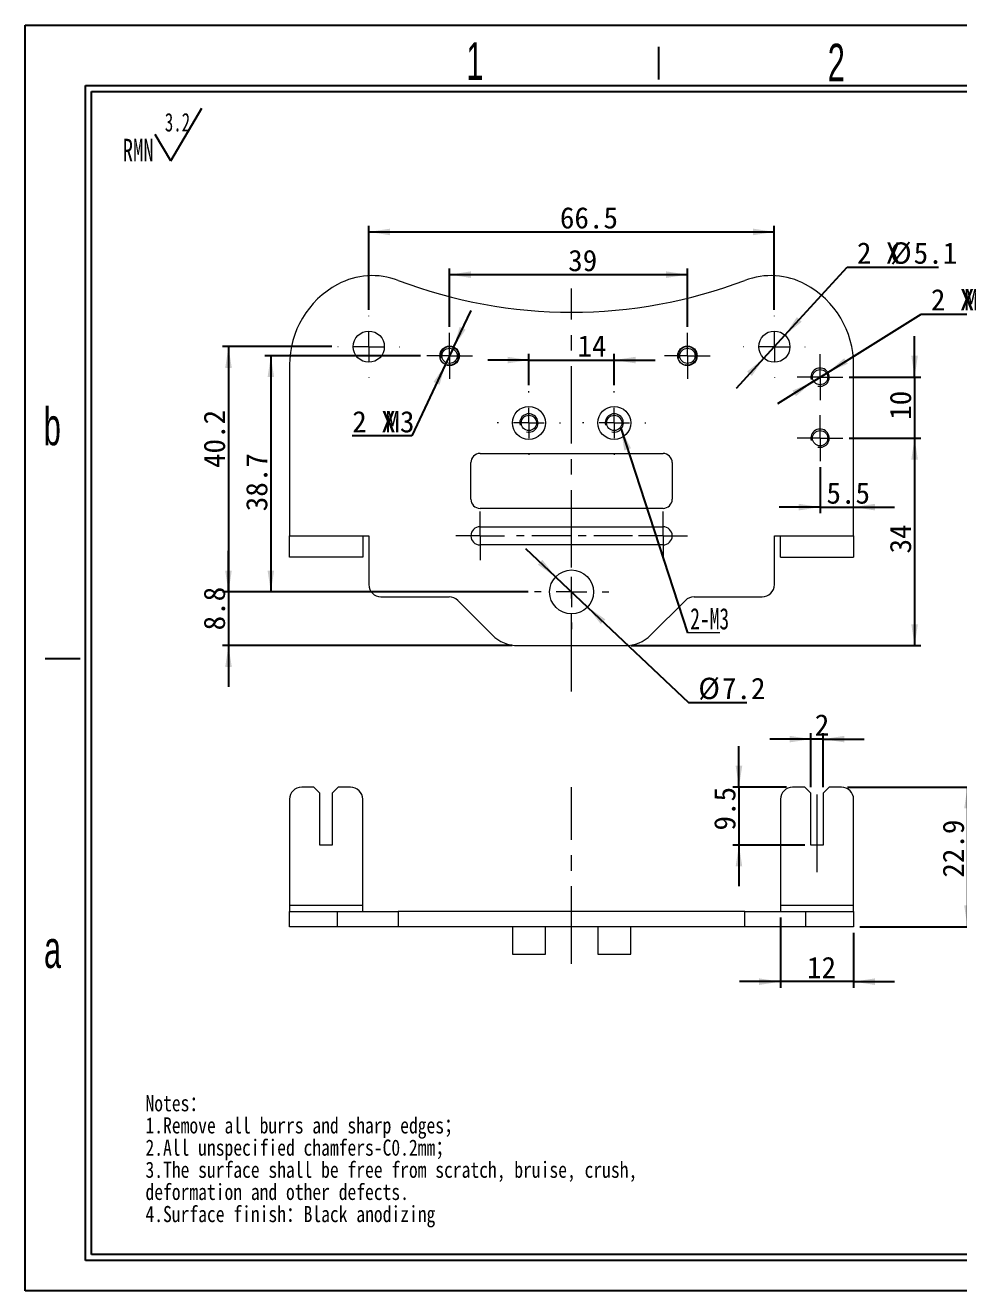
# Model space of a CAD drawing. Header units: millimetres. Extents: x 2 to 295, y 1 to 209.
# Drawn here: x 1.8 to 154.9, y 1.3 to 208.7 of the extents above; entities that cross this region are included whole.
import ezdxf

# ---------------------------------------------------------------- set-up
doc = ezdxf.new("R2010")
doc.units = ezdxf.units.MM
doc.linetypes.add('CENTER', pattern=[10.16, 6.35, -1.27, 1.27, -1.27])
doc.linetypes.add('CENTERX2', pattern=[20.32, 12.7, -2.54, 2.54, -2.54])
doc.layers.add('DIM', color=5, linetype='Continuous')
doc.layers.add('SLD-0', color=179, linetype='Continuous')
doc.layers.add('中心线', color=1, linetype='CENTER', lineweight=15)
doc.styles.add('SLDTEXTSTYLE0', font='SIMSUN.TTC', dxfattribs={"width": 0.67})
doc.styles.add('SLDTEXTSTYLE14', font='SIMSUN.TTC')
doc.styles.add('SLDTEXTSTYLE3', font='SIMSUN.TTC', dxfattribs={"width": 0.8, "bigfont": 'bigfont'})
doc.styles.add('SLDTEXTSTYLE4', font='SIMSUN.TTC', dxfattribs={"width": 0.8})
doc.styles.add('SLDTEXTSTYLE7', font='GOTHIC.TTF', dxfattribs={"width": 0.61171})
doc.styles.get("Standard").update_dxf_attribs({"font": 'SIMSUN.TTC'})
doc.dimstyles.new('SLDDIMSTYLE0', dxfattribs={"dimtxt": 3.5, "dimasz": 3.5, "dimexe": 0, "dimexo": 0.0625, "dimgap": 0.875, "dimtad": 2, "dimrnd": 1e-09, "dimzin": 12, "dimdsep": 46, "dimtxsty": 'SLDTEXTSTYLE0', "dimsah": 1, "dimcen": 0.09, "dimadec": 0, "dimazin": 3, "dimtfac": 1, "dimtofl": 0, "dimtmove": 0, "dimatfit": 3, "dimfxl": 0, "dimfrac": 2, "dimtolj": 1, "dimtzin": 12, "dimarcsym": 0})
doc.dimstyles.new('SLDDIMSTYLE1', dxfattribs={"dimtxt": 3.5, "dimasz": 3.5, "dimexe": 0, "dimexo": 0.0625, "dimgap": 0.875, "dimtad": 2, "dimrnd": 1e-09, "dimzin": 12, "dimdsep": 46, "dimtxsty": 'SLDTEXTSTYLE0', "dimsah": 1, "dimcen": 0.09, "dimadec": 0, "dimazin": 3, "dimtfac": 1, "dimtmove": 0, "dimatfit": 0, "dimfxl": 0, "dimfrac": 2, "dimtolj": 1, "dimtzin": 12, "dimarcsym": 0})
doc.dimstyles.new('SLDDIMSTYLE2', dxfattribs={"dimtxt": 3.5, "dimasz": 3.5, "dimexe": 0, "dimexo": 0.0625, "dimgap": 0.875, "dimtad": 0, "dimtih": 1, "dimtoh": 1, "dimrnd": 1e-09, "dimzin": 12, "dimdsep": 46, "dimtxsty": 'SLDTEXTSTYLE0', "dimsah": 1, "dimcen": 0, "dimadec": 0, "dimazin": 3, "dimtfac": 1, "dimtmove": 0, "dimatfit": 3, "dimfxl": 0, "dimfrac": 2, "dimtolj": 1, "dimtzin": 12, "dimarcsym": 0})
doc.dimstyles.new('SLDDIMSTYLE3', dxfattribs={"dimtxt": 0.18, "dimasz": 3.5, "dimexe": 0, "dimexo": 0.0625, "dimgap": 0, "dimtad": 0, "dimtih": 1, "dimtoh": 1, "dimdec": 0, "dimrnd": 1e-09, "dimzin": 0, "dimdsep": 46, "dimtxsty": 'Standard', "dimsah": 1, "dimcen": 0.09, "dimadec": 0, "dimazin": 0, "dimtfac": 3.5, "dimtdec": 0, "dimtofl": 0, "dimtmove": 0, "dimatfit": 3, "dimfxl": 0, "dimfrac": 2, "dimtolj": 1, "dimtzin": 0, "dimarcsym": 0})

# ---------------------------------------------------------------- blocks, each defined once
blk = doc.blocks.new('SW_NOTE_0')
at = {"layer": 'SLD-0', "color": 0}
for q in [(12.98, 9.35), (5.31, 5.02)]:
    blk.add_line((7.87, 0.69), q, dxfattribs=at)
at = {"layer": 'SLD-0', "color": 0, "attachment_point": 1, "style": 'SLDTEXTSTYLE0'}
for s, insert, char_height in [('3.2', (6.9, 8.55), 3.032), ('RMN', (0, 4.31), 3.704)]:
    blk.add_mtext(s, dxfattribs=dict(at, insert=insert, char_height=char_height))
blk = doc.blocks.new('SW_NOTE_1')
at = {"layer": 'SLD-0', "color": 0, "char_height": 2.6458, "attachment_point": 1}
for s, insert, style in [('Notes\\M+18146', (0, 3.08), 'SLDTEXTSTYLE3'), ('1.Remove all burrs and sharp edges\\M+18147', (0, -0.55), 'SLDTEXTSTYLE3'), ('2.All unspecified chamfers-C0.2mm\\M+18147', (0, -4.19), 'SLDTEXTSTYLE3'), ('3.The surface shall be free from scratch, bruise, crush, ', (0, -7.82), 'SLDTEXTSTYLE4'), ('deformation and other defects.', (0, -11.45), 'SLDTEXTSTYLE4'), ('4.Surface finish\\M+18146Black anodizing', (0, -15.08), 'SLDTEXTSTYLE3')]:
    blk.add_mtext(s, dxfattribs=dict(at, insert=insert, style=style))
blk = doc.blocks.new('_D')
at = {"layer": 'DIM'}
for p, q in [((71.38, 159.26), (71.38, 168.81)), ((110.38, 159.26), (110.38, 168.81)), ((71.38, 167.81), (110.38, 167.81))]:
    blk.add_line(p, q, dxfattribs=at)
for points in [[(71.38, 167.81), (74.88, 167.27), (74.88, 168.35)], [(110.38, 167.81), (106.88, 168.35), (106.88, 167.27)]]:
    blk.add_solid(points, dxfattribs=at)
at = {"layer": 'DIM', "insert": (90.83, 171.88), "char_height": 3.5, "attachment_point": 1, "style": 'SLDTEXTSTYLE14'}
blk.add_mtext('39', dxfattribs=at)
blk = doc.blocks.new('_D_1')
at = {"layer": 'DIM'}
for p, q in [((84.38, 153.81), (77.65, 153.81)), ((84.38, 149.71), (84.38, 154.81)), ((84.38, 153.81), (98.38, 153.81)), ((98.38, 149.71), (98.38, 154.81)), ((98.38, 153.81), (105.11, 153.81))]:
    blk.add_line(p, q, dxfattribs=at)
for points in [[(84.38, 153.81), (80.88, 154.35), (80.88, 153.27)], [(98.38, 153.81), (101.88, 153.27), (101.88, 154.35)]]:
    blk.add_solid(points, dxfattribs=at)
at = {"layer": 'DIM', "insert": (92.35, 157.88), "char_height": 3.5, "attachment_point": 1, "style": 'SLDTEXTSTYLE14'}
blk.add_mtext('14', dxfattribs=at)
blk = doc.blocks.new('_D_2')
at = {"layer": 'DIM'}
for p, q in [((88.77, 118.28), (83.87, 122.9)), ((88.77, 118.28), (94, 113.34)), ((94, 113.34), (110.58, 97.68)), ((110.58, 97.68), (120.12, 97.68))]:
    blk.add_line(p, q, dxfattribs=at)
for points in [[(88.77, 118.28), (86.59, 121.07), (85.85, 120.29)], [(94, 113.34), (96.18, 110.54), (96.92, 111.32)]]:
    blk.add_solid(points, dxfattribs=at)
at = {"layer": 'DIM', "char_height": 3.5, "attachment_point": 1, "style": 'SLDTEXTSTYLE14'}
for s, insert in [('%%c', (112.17, 101.75)), ('7.2', (116.04, 101.75))]:
    blk.add_mtext(s, dxfattribs=dict(at, insert=insert))
blk = doc.blocks.new('_D_3')
at = {"layer": 'DIM'}
for p, q in [((147.63, 151.01), (147.63, 157.74)), ((136.88, 151.01), (148.63, 151.01)), ((147.63, 151.01), (147.63, 141.01)), ((136.88, 141.01), (148.63, 141.01)), ((147.63, 141.01), (147.63, 134.28))]:
    blk.add_line(p, q, dxfattribs=at)
for points in [[(147.63, 151.01), (148.17, 154.51), (147.09, 154.51)], [(147.63, 141.01), (147.09, 137.51), (148.17, 137.51)]]:
    blk.add_solid(points, dxfattribs=at)
at = {"layer": 'DIM', "insert": (143.56, 144.02), "char_height": 3.5, "attachment_point": 1, "rotation": 90, "style": 'SLDTEXTSTYLE14'}
blk.add_mtext('10', dxfattribs=at)
blk = doc.blocks.new('_D_4')
at = {"layer": 'DIM'}
for p, q in [((133.41, 151.8), (148.71, 161.36)), ((148.71, 161.36), (158.47, 161.36)), ((130.86, 150.21), (133.41, 151.8)), ((130.86, 150.21), (125.15, 146.65))]:
    blk.add_line(p, q, dxfattribs=at)
for points in [[(133.41, 151.8), (136.66, 153.2), (136.09, 154.11)], [(130.86, 150.21), (127.61, 148.81), (128.18, 147.9)]]:
    blk.add_solid(points, dxfattribs=at)
at = {"layer": 'DIM', "char_height": 3.5, "attachment_point": 1, "style": 'SLDTEXTSTYLE14'}
for s, insert in [('2 X ', (150.3, 165.44)), ('M3', (155.74, 165.44))]:
    blk.add_mtext(s, dxfattribs=dict(at, insert=insert))
blk = doc.blocks.new('_D_5')
at = {"layer": 'DIM', "color": 5}
for p, q in [((72.02, 155.86), (74.91, 161.95)), ((72.02, 155.86), (70.74, 153.15)), ((70.74, 153.15), (65.17, 141.39)), ((65.17, 141.39), (55.42, 141.39))]:
    blk.add_line(p, q, dxfattribs=at)
for points in [[(72.02, 155.86), (74.01, 158.8), (73.04, 159.26)], [(70.74, 153.15), (68.76, 150.22), (69.73, 149.76)]]:
    blk.add_solid(points, dxfattribs=at)
at = {"layer": 'DIM', "color": 5, "char_height": 3.5, "attachment_point": 1, "style": 'SLDTEXTSTYLE14'}
for s, insert in [('2 X ', (55.42, 145.46)), ('M3', (60.86, 145.46))]:
    blk.add_mtext(s, dxfattribs=dict(at, insert=insert))
blk = doc.blocks.new('_D_6')
at = {"layer": 'DIM'}
for p, q in [((35.13, 115.81), (35.13, 122.54)), ((84.28, 115.81), (34.13, 115.81)), ((35.13, 115.81), (35.13, 107.01)), ((81.62, 107.01), (34.13, 107.01)), ((35.13, 107.01), (35.13, 100.28))]:
    blk.add_line(p, q, dxfattribs=at)
for points in [[(35.13, 115.81), (35.67, 119.31), (34.59, 119.31)], [(35.13, 107.01), (34.59, 103.51), (35.67, 103.51)]]:
    blk.add_solid(points, dxfattribs=at)
at = {"layer": 'DIM', "insert": (31.06, 109.51), "char_height": 3.5, "attachment_point": 1, "rotation": 90, "style": 'SLDTEXTSTYLE14'}
blk.add_mtext('8.8', dxfattribs=at)
blk = doc.blocks.new('_D_7')
at = {"layer": 'DIM'}
for p, q in [((66.63, 154.51), (41.08, 154.51)), ((42.08, 154.51), (42.08, 115.81)), ((84.28, 115.81), (41.08, 115.81))]:
    blk.add_line(p, q, dxfattribs=at)
for points in [[(42.08, 154.51), (41.54, 151.01), (42.61, 151.01)], [(42.08, 115.81), (42.61, 119.31), (41.54, 119.31)]]:
    blk.add_solid(points, dxfattribs=at)
at = {"layer": 'DIM', "insert": (38, 129.03), "char_height": 3.5, "attachment_point": 1, "rotation": 90, "style": 'SLDTEXTSTYLE14'}
blk.add_mtext('38.7', dxfattribs=at)
blk = doc.blocks.new('_D_8')
at = {"layer": 'DIM'}
for p, q in [((132.13, 136.26), (132.13, 128.71)), ((132.13, 129.71), (125.4, 129.71)), ((132.13, 129.71), (137.63, 129.71)), ((137.63, 129.71), (144.36, 129.71))]:
    blk.add_line(p, q, dxfattribs=at)
for points in [[(132.13, 129.71), (128.63, 130.25), (128.63, 129.17)], [(137.63, 129.71), (141.13, 129.17), (141.13, 130.25)]]:
    blk.add_solid(points, dxfattribs=at)
at = {"layer": 'DIM', "insert": (133.18, 133.78), "char_height": 3.5, "attachment_point": 1, "style": 'SLDTEXTSTYLE14'}
blk.add_mtext('5.5', dxfattribs=at)
blk = doc.blocks.new('_D_9')
at = {"layer": 'DIM'}
for p, q in [((136.88, 141.01), (148.63, 141.01)), ((147.63, 141.01), (147.63, 107.01)), ((101.15, 107.01), (148.63, 107.01))]:
    blk.add_line(p, q, dxfattribs=at)
for points in [[(147.63, 141.01), (147.09, 137.51), (148.17, 137.51)], [(147.63, 107.01), (148.17, 110.51), (147.09, 110.51)]]:
    blk.add_solid(points, dxfattribs=at)
at = {"layer": 'DIM', "insert": (143.56, 122.11), "char_height": 3.5, "attachment_point": 1, "rotation": 90, "style": 'SLDTEXTSTYLE14'}
blk.add_mtext('34', dxfattribs=at)
blk = doc.blocks.new('_D_10')
at = {"layer": 'DIM'}
for p, q in [((58.13, 162.06), (58.13, 175.81)), ((58.13, 174.81), (124.63, 174.81)), ((124.63, 162.06), (124.63, 175.81))]:
    blk.add_line(p, q, dxfattribs=at)
for points in [[(58.13, 174.81), (61.63, 174.27), (61.63, 175.35)], [(124.63, 174.81), (121.13, 175.35), (121.13, 174.27)]]:
    blk.add_solid(points, dxfattribs=at)
at = {"layer": 'DIM', "insert": (89.47, 178.88), "char_height": 3.5, "attachment_point": 1, "style": 'SLDTEXTSTYLE14'}
blk.add_mtext('66.5', dxfattribs=at)
blk = doc.blocks.new('_D_11')
at = {"layer": 'DIM'}
for p, q in [((52.08, 156.01), (34.13, 156.01)), ((35.13, 156.01), (35.13, 115.81)), ((84.28, 115.81), (34.13, 115.81))]:
    blk.add_line(p, q, dxfattribs=at)
for points in [[(35.13, 156.01), (34.59, 152.51), (35.67, 152.51)], [(35.13, 115.81), (35.67, 119.31), (34.59, 119.31)]]:
    blk.add_solid(points, dxfattribs=at)
at = {"layer": 'DIM', "insert": (31.06, 136.12), "char_height": 3.5, "attachment_point": 1, "rotation": 90, "style": 'SLDTEXTSTYLE14'}
blk.add_mtext('40.2', dxfattribs=at)
blk = doc.blocks.new('_D_12')
at = {"layer": 'DIM'}
for p, q in [((126.36, 157.89), (136.58, 169.03)), ((136.58, 169.03), (151.56, 169.03)), ((122.91, 154.13), (126.36, 157.89)), ((122.91, 154.13), (118.36, 149.17))]:
    blk.add_line(p, q, dxfattribs=at)
for points in [[(126.36, 157.89), (129.12, 160.1), (128.33, 160.83)], [(122.91, 154.13), (120.15, 151.91), (120.94, 151.19)]]:
    blk.add_solid(points, dxfattribs=at)
at = {"layer": 'DIM', "char_height": 3.5, "attachment_point": 1, "style": 'SLDTEXTSTYLE14'}
for s, insert in [('2 X ', (138.17, 173.1)), ('%%c', (143.61, 173.1)), ('5.1', (147.48, 173.1))]:
    blk.add_mtext(s, dxfattribs=dict(at, insert=insert))
blk = doc.blocks.new('SW_NOTE_3')
at = {"color": 0, "linetype": 'Continuous', "lineweight": 0}
blk.add_line((5.32, 0), (0, 0), dxfattribs=at)
at = {"color": 0, "linetype": 'Continuous', "lineweight": 0, "insert": (0.46, 4.09), "char_height": 3.5, "attachment_point": 1, "style": 'SLDTEXTSTYLE0'}
blk.add_mtext('2-M3', dxfattribs=at)
blk = doc.blocks.new('SW_CENTERMARKSYMBOL_0')
at = {"layer": '中心线', "color": 0}
for p, q in [((0, 5), (0, 6.1)), ((0, 0), (0, 2.5)), ((-5, 0), (-6.1, 0)), ((0, 0), (-2.5, 0)), ((0, 0), (0, -2.5)), ((0, 0), (2.5, 0)), ((5, 0), (6.1, 0)), ((0, -5), (0, -6.1))]:
    blk.add_line(p, q, dxfattribs=at)
blk = doc.blocks.new('SW_CENTERMARKSYMBOL_1')
at = {"layer": '中心线', "color": 0}
for p, q in [((0, 5), (0, 5.2)), ((0, 0), (0, 2.5)), ((-5, 0), (-5.2, 0)), ((0, 0), (-2.5, 0)), ((0, 0), (0, -2.5)), ((0, 0), (2.5, 0)), ((5, 0), (5.2, 0)), ((0, -5), (0, -5.2))]:
    blk.add_line(p, q, dxfattribs=at)
blk = doc.blocks.new('SW_CENTERMARKSYMBOL_2')
at = {"layer": '中心线', "color": 0}
for p, q in [((0, 5), (0, 5.2)), ((0, 0), (0, 2.5)), ((-5, 0), (-5.2, 0)), ((0, 0), (-2.5, 0)), ((0, 0), (0, -2.5)), ((0, 0), (2.5, 0)), ((5, 0), (5.2, 0)), ((0, -5), (0, -5.2))]:
    blk.add_line(p, q, dxfattribs=at)
blk = doc.blocks.new('SW_CENTERMARKSYMBOL_3')
at = {"layer": '中心线', "color": 0}
for p, q in [((0, 2.5), (0, 3.75)), ((0, 0), (0, 2.5)), ((-2.5, 0), (-3.75, 0)), ((0, 0), (-2.5, 0)), ((0, 0), (0, -2.5)), ((0, 0), (2.5, 0)), ((2.5, 0), (3.75, 0)), ((0, -2.5), (0, -3.75))]:
    blk.add_line(p, q, dxfattribs=at)
blk = doc.blocks.new('SW_CENTERMARKSYMBOL_4')
at = {"layer": '中心线', "color": 0}
for p, q in [((0, 2.5), (0, 3.75)), ((0, 0), (0, 2.5)), ((-2.5, 0), (-3.75, 0)), ((0, 0), (-2.5, 0)), ((0, 0), (0, -2.5)), ((0, 0), (2.5, 0)), ((2.5, 0), (3.75, 0)), ((0, -2.5), (0, -3.75))]:
    blk.add_line(p, q, dxfattribs=at)
blk = doc.blocks.new('SW_CENTERMARKSYMBOL_5')
at = {"layer": '中心线', "color": 0}
for p, q in [((0, 2.5), (0, 3.75)), ((0, 0), (0, 2.5)), ((-2.5, 0), (-3.75, 0)), ((0, 0), (-2.5, 0)), ((0, 0), (0, -2.5)), ((0, 0), (2.5, 0)), ((2.5, 0), (3.75, 0)), ((0, -2.5), (0, -3.75))]:
    blk.add_line(p, q, dxfattribs=at)
blk = doc.blocks.new('SW_CENTERMARKSYMBOL_6')
at = {"layer": '中心线', "color": 0}
for p, q in [((0, 2.5), (0, 3.75)), ((0, 0), (0, 2.5)), ((-2.5, 0), (-3.75, 0)), ((0, 0), (-2.5, 0)), ((0, 0), (0, -2.5)), ((0, 0), (2.5, 0)), ((2.5, 0), (3.75, 0)), ((0, -2.5), (0, -3.75))]:
    blk.add_line(p, q, dxfattribs=at)
blk = doc.blocks.new('SW_CENTERMARKSYMBOL_7')
at = {"layer": '中心线', "color": 0}
for p, q in [((-30, 2.5), (-30, 4)), ((-30, 0), (-30, 2.5)), ((0, 2.5), (0, 4)), ((0, 0), (0, 2.5)), ((-32.5, 0), (-34, 0)), ((-30, 0), (-32.5, 0)), ((-30, 0), (-30, -2.5)), ((-30, 0), (-27.5, 0)), ((-27.5, 0), (-26, 0)), ((-5, 0), (-25, 0)), ((-2.5, 0), (-4, 0)), ((0, 0), (-2.5, 0)), ((0, 0), (0, -2.5)), ((0, 0), (2.5, 0)), ((2.5, 0), (4, 0)), ((-30, -2.5), (-30, -4)), ((0, -2.5), (0, -4))]:
    blk.add_line(p, q, dxfattribs=at)
blk = doc.blocks.new('SW_CENTERMARKSYMBOL_8')
at = {"layer": '中心线', "color": 0}
for p, q in [((0, 5), (0, 5.05)), ((0, 0), (0, 2.5)), ((-5, 0), (-5.05, 0)), ((0, 0), (-2.5, 0)), ((0, 0), (0, -2.5)), ((0, 0), (2.5, 0)), ((5, 0), (5.05, 0)), ((0, -5), (0, -5.05))]:
    blk.add_line(p, q, dxfattribs=at)
blk = doc.blocks.new('SW_CENTERMARKSYMBOL_9')
at = {"layer": '中心线', "color": 0}
for p, q in [((0, 5), (0, 5.05)), ((0, 0), (0, 2.5)), ((-5, 0), (-5.05, 0)), ((0, 0), (-2.5, 0)), ((0, 0), (0, -2.5)), ((0, 0), (2.5, 0)), ((5, 0), (5.05, 0)), ((0, -5), (0, -5.05))]:
    blk.add_line(p, q, dxfattribs=at)
blk = doc.blocks.new('_D_17')
at = {"layer": 'DIM'}
for p, q in [((136.63, 83.83), (157.3, 83.83)), ((156.3, 83.83), (156.3, 60.93)), ((138.63, 60.93), (157.3, 60.93))]:
    blk.add_line(p, q, dxfattribs=at)
for points in [[(156.3, 83.83), (155.76, 80.33), (156.84, 80.33)], [(156.3, 60.93), (156.84, 64.43), (155.76, 64.43)]]:
    blk.add_solid(points, dxfattribs=at)
at = {"layer": 'DIM', "insert": (152.23, 68.98), "char_height": 3.5, "attachment_point": 1, "rotation": 90, "style": 'SLDTEXTSTYLE14'}
blk.add_mtext('22.9', dxfattribs=at)
blk = doc.blocks.new('_D_18')
at = {"layer": 'DIM'}
for p, q in [((130.63, 91.69), (123.9, 91.69)), ((130.63, 83.83), (130.63, 92.69)), ((132.63, 91.69), (130.63, 91.69)), ((132.63, 83.83), (132.63, 92.69)), ((132.63, 91.69), (139.36, 91.69))]:
    blk.add_line(p, q, dxfattribs=at)
for points in [[(130.63, 91.69), (127.13, 92.23), (127.13, 91.15)], [(132.63, 91.69), (136.13, 91.15), (136.13, 92.23)]]:
    blk.add_solid(points, dxfattribs=at)
at = {"layer": 'DIM', "insert": (131.26, 95.76), "char_height": 3.5, "attachment_point": 1, "style": 'SLDTEXTSTYLE14'}
blk.add_mtext('2', dxfattribs=at)
blk = doc.blocks.new('_D_19')
at = {"layer": 'DIM'}
for p, q in [((118.83, 83.83), (118.83, 90.56)), ((126.63, 83.83), (117.83, 83.83)), ((118.83, 83.83), (118.83, 74.33)), ((129.63, 74.33), (117.83, 74.33)), ((118.83, 74.33), (118.83, 67.6))]:
    blk.add_line(p, q, dxfattribs=at)
for points in [[(118.83, 83.83), (119.37, 87.33), (118.29, 87.33)], [(118.83, 74.33), (118.29, 70.83), (119.37, 70.83)]]:
    blk.add_solid(points, dxfattribs=at)
at = {"layer": 'DIM', "insert": (114.75, 76.71), "char_height": 3.5, "attachment_point": 1, "rotation": 90, "style": 'SLDTEXTSTYLE14'}
blk.add_mtext('9.5', dxfattribs=at)
blk = doc.blocks.new('_D_20')
at = {"layer": 'DIM'}
for p, q in [((125.63, 62.43), (125.63, 50.94)), ((137.63, 59.93), (137.63, 50.94)), ((125.63, 51.94), (118.9, 51.94)), ((137.63, 51.94), (125.63, 51.94)), ((137.63, 51.94), (144.36, 51.94))]:
    blk.add_line(p, q, dxfattribs=at)
for points in [[(125.63, 51.94), (122.13, 52.48), (122.13, 51.4)], [(137.63, 51.94), (141.13, 51.4), (141.13, 52.48)]]:
    blk.add_solid(points, dxfattribs=at)
at = {"layer": 'DIM', "insert": (129.99, 56.01), "char_height": 3.5, "attachment_point": 1, "style": 'SLDTEXTSTYLE14'}
blk.add_mtext('12', dxfattribs=at)

msp = doc.modelspace()

# ---------------------------------------------------------------- linework, layer by layer
at = {"color": 7, "linetype": 'Continuous', "lineweight": 15}
for p, q in [((45.133, 153.007), (45.133, 125.007)), ((137.633, 125.007), (137.633, 153.007)), ((74.883, 131.007), (74.883, 137.007)), ((76.383, 138.507), (106.383, 138.507)), ((107.883, 137.007), (107.883, 131.007)), ((106.383, 129.507), (76.383, 129.507)), ((76.383, 126.507), (106.383, 126.507)), ((45.133, 125.007), (57.133, 125.007)), ((45.133, 121.507), (45.133, 125.007)), ((57.133, 125.007), (58.133, 125.007)), ((57.133, 125.007), (57.133, 121.507)), ((58.133, 125.007), (58.133, 117.007)), ((124.633, 125.007), (125.633, 125.007)), ((124.633, 117.007), (124.633, 125.007)), ((125.633, 125.007), (137.633, 125.007)), ((125.633, 121.507), (125.633, 125.007)), ((137.633, 125.007), (137.633, 121.507)), ((106.383, 123.507), (76.383, 123.507)), ((57.133, 121.507), (45.133, 121.507)), ((125.633, 121.507), (137.633, 121.507)), ((60.133, 115.007), (71.304, 115.007)), ((72.719, 114.421), (78.376, 108.764)), ((104.39, 108.764), (110.047, 114.421)), ((111.461, 115.007), (122.633, 115.007)), ((82.618, 107.007), (100.148, 107.007)), ((49.133, 83.827), (47.133, 83.827)), ((50.133, 82.827), (49.133, 83.827)), ((53.133, 83.827), (52.133, 82.827)), ((55.133, 83.827), (53.133, 83.827)), ((129.633, 83.827), (127.633, 83.827)), ((130.633, 82.827), (129.633, 83.827)), ((133.633, 83.827), (132.633, 82.827)), ((135.633, 83.827), (133.633, 83.827)), ((45.133, 81.827), (45.133, 64.427)), ((50.133, 74.327), (50.133, 82.827)), ((52.133, 82.827), (52.133, 74.327)), ((57.133, 64.427), (57.133, 81.827)), ((125.633, 81.827), (125.633, 64.427)), ((130.633, 74.327), (130.633, 82.827)), ((132.633, 82.827), (132.633, 74.327)), ((137.633, 64.427), (137.633, 81.827)), ((52.133, 74.327), (50.133, 74.327)), ((132.633, 74.327), (130.633, 74.327)), ((45.133, 64.427), (45.133, 63.427)), ((57.133, 64.427), (45.133, 64.427)), ((57.133, 63.427), (57.133, 64.427)), ((137.633, 64.427), (125.633, 64.427)), ((125.633, 64.427), (125.633, 63.427)), ((137.633, 63.427), (137.633, 64.427)), ((45.133, 60.927), (45.133, 63.427)), ((45.133, 63.427), (53.019, 63.427)), ((53.019, 60.927), (53.019, 63.427)), ((53.019, 63.427), (62.972, 63.427)), ((62.972, 63.427), (62.972, 60.927)), ((119.794, 63.427), (62.972, 63.427)), ((119.794, 60.927), (119.794, 63.427)), ((119.794, 63.427), (129.747, 63.427)), ((129.747, 63.427), (129.747, 60.927)), ((129.747, 63.427), (137.633, 63.427)), ((137.633, 63.427), (137.633, 60.927)), ((53.019, 60.927), (45.133, 60.927)), ((62.972, 60.927), (53.019, 60.927)), ((119.794, 60.927), (62.972, 60.927)), ((81.683, 60.927), (81.683, 56.427)), ((87.083, 56.427), (87.083, 60.927)), ((95.683, 60.927), (95.683, 56.427)), ((101.083, 56.427), (101.083, 60.927)), ((129.747, 60.927), (119.794, 60.927)), ((137.633, 60.927), (129.747, 60.927)), ((81.683, 56.427), (84.383, 56.427)), ((84.383, 56.427), (87.083, 56.427)), ((95.683, 56.427), (98.383, 56.427)), ((98.383, 56.427), (101.083, 56.427))]:
    msp.add_line(p, q, dxfattribs=at)
for centre, radius in [((58.133, 156.007), 2.55), ((124.633, 156.007), 2.55), ((71.383, 154.507), 1.6), ((71.383, 154.507), 1.25), ((110.383, 154.507), 1.6), ((110.383, 154.507), 1.25), ((132.133, 151.007), 1.25), ((84.383, 143.507), 2.7), ((98.383, 143.507), 2.7), ((84.383, 143.507), 1.25), ((98.383, 143.507), 1.25), ((132.133, 141.007), 1.25), ((91.383, 115.807), 3.6)]:
    msp.add_circle(centre, radius, dxfattribs=at)
for centre, radius, start, end in [((60.133, 153.007), 15, 118.31138, 180), ((58.71, 155.648), 12, 69.19804, 118.31138), ((91.383, 241.651), 80, 249.19804, 290.80196), ((124.056, 155.648), 12, 61.68862, 110.80196), ((122.633, 153.007), 15, 0, 61.68862), ((76.383, 137.007), 1.5, 90, 180), ((106.383, 137.007), 1.5, 0, 90), ((76.383, 131.007), 1.5, 180, 270), ((106.383, 131.007), 1.5, 270, 0), ((76.383, 125.007), 1.5, 90, 270), ((106.383, 125.007), 1.5, 270, 90), ((60.133, 117.007), 2, 180, 270), ((122.633, 117.007), 2, 270, 0), ((71.304, 113.007), 2, 45, 90), ((111.461, 113.007), 2, 90, 135), ((82.618, 113.007), 6, 225, 270), ((100.148, 113.007), 6, 270, 315), ((47.133, 81.827), 2, 90, 180), ((55.133, 81.827), 2, 0, 90), ((127.633, 81.827), 2, 90, 180), ((135.633, 81.827), 2, 0, 90)]:
    msp.add_arc(centre, radius, start, end, dxfattribs=at)
at = {"color": 7, "linetype": 'Continuous', "lineweight": 0}
for centre in [(71.383, 154.507), (110.383, 154.507), (132.133, 151.007), (84.383, 143.507), (98.383, 143.507), (132.133, 141.007)]:
    msp.add_arc(centre, 1.5, 255, 195, dxfattribs=at)
at = {"layer": 'SLD-0'}
for p, q in [((1.812, 208.674), (295.107, 208.674)), ((1.812, 1.294), (1.812, 208.674)), ((12.675, 7.219), (12.675, 197.811)), ((12.675, 197.811), (289.181, 197.811)), ((289.181, 7.219), (12.675, 7.219)), ((295.107, 1.294), (1.812, 1.294))]:
    msp.add_line(p, q, dxfattribs=at)
at = {"layer": 'SLD-0', "color": 6, "linetype": 'Continuous'}
for p, q in [((105.701, 199.786), (105.701, 205.169)), ((11.687, 6.231), (11.687, 198.799)), ((11.687, 198.799), (290.169, 198.799)), ((10.805, 104.853), (5.068, 104.853)), ((290.169, 6.231), (11.687, 6.231))]:
    msp.add_line(p, q, dxfattribs=at)
at = {"layer": '中心线', "linetype": 'CENTERX2', "lineweight": 0}
for p, q in [((91.383, 99.474), (91.383, 165.526)), ((91.383, 54.881), (91.383, 83.827)), ((131.633, 69.897), (131.633, 83.827))]:
    msp.add_line(p, q, dxfattribs=at)

# ---------------------------------------------------------------- block references
at = {"color": 5, "linetype": 'Continuous', "lineweight": 0}
msp.add_blockref('SW_NOTE_3', (110.377, 109.082), dxfattribs=at)
at = {"layer": 'SLD-0'}
msp.add_blockref('SW_NOTE_0', (17.795, 185.759), dxfattribs=at)
at = {"layer": 'SLD-0', "color": 5}
msp.add_blockref('SW_NOTE_1', (21.52, 30.258), dxfattribs=at)
at = {"layer": '中心线'}
for name, p in [('SW_CENTERMARKSYMBOL_8', (58.133, 156.007)), ('SW_CENTERMARKSYMBOL_9', (124.633, 156.007)), ('SW_CENTERMARKSYMBOL_6', (71.383, 154.507)), ('SW_CENTERMARKSYMBOL_5', (110.383, 154.507)), ('SW_CENTERMARKSYMBOL_3', (132.133, 151.007)), ('SW_CENTERMARKSYMBOL_1', (84.383, 143.507)), ('SW_CENTERMARKSYMBOL_2', (98.383, 143.507)), ('SW_CENTERMARKSYMBOL_4', (132.133, 141.007)), ('SW_CENTERMARKSYMBOL_7', (106.383, 125.007)), ('SW_CENTERMARKSYMBOL_0', (91.383, 115.807))]:
    msp.add_blockref(name, p, dxfattribs=at)

# ---------------------------------------------------------------- texts
at = {"layer": 'SLD-0', "char_height": 6.172, "attachment_point": 1, "style": 'SLDTEXTSTYLE7'}
for s, insert in [('1', (74.111, 205.899)), ('2', (133.388, 205.655)), ('b', (4.835, 146.019)), ('a', (4.88, 60.351))]:
    msp.add_mtext(s, dxfattribs=dict(at, insert=insert))

# ---------------------------------------------------------------- dimensions: what is measured, and where the dimension line sits
at = {"layer": 'DIM'}
for base, p1, p2, dimstyle, picture, middle in [((124.633, 174.81), (58.133, 161.057), (124.633, 161.057), 'SLDDIMSTYLE0', '_D_10', (92.189, 174.81)), ((110.383, 167.809), (71.383, 158.257), (110.383, 158.257), 'SLDDIMSTYLE0', '_D', (92.189, 167.809)), ((98.383, 153.807), (84.383, 148.707), (98.383, 148.707), 'SLDDIMSTYLE1', '_D_1', (93.711, 153.807)), ((137.633, 129.711), (132.133, 137.257), (137.633, 121.507), 'SLDDIMSTYLE1', '_D_8', (135.22, 129.711)), ((130.633, 91.692), (132.633, 82.827), (130.633, 82.827), 'SLDDIMSTYLE1', '_D_18', (131.937, 91.692))]:
    dim = msp.add_linear_dim(base=base, p1=p1, p2=p2, dimstyle=dimstyle, dxfattribs=at)
    dim.commit()
    dim.dimension.update_dxf_attribs({"geometry": picture, "text_midpoint": middle, "dimtype": 160})
for p1, p2, picture, middle in [((126.357, 157.886), (122.909, 154.128), '_D_12', (144.866, 171.565)), ((133.405, 151.802), (130.861, 150.212), '_D_4', (154.383, 163.402))]:
    dim = msp.add_diameter_dim_2p(p1=p1, p2=p2, text='2 X <>', dimstyle='SLDDIMSTYLE2', dxfattribs=at)
    dim.commit()
    dim.dimension.update_dxf_attribs({"geometry": picture, "text_midpoint": middle, "dimtype": 163})
at = {"layer": 'DIM', "color": 5}
dim = msp.add_diameter_dim_2p(p1=(70.741, 153.151), p2=(72.025, 155.863), text='2 X <>', dimstyle='SLDDIMSTYLE2', dxfattribs=at)
dim.commit()
dim.dimension.update_dxf_attribs({"geometry": '_D_5', "text_midpoint": (59.5, 143.427), "dimtype": 163})
at = {"layer": 'DIM'}
for base, p1, p2, angle, dimstyle, picture, middle in [((147.633, 141.007), (135.883, 151.007), (135.883, 141.007), 90, 'SLDDIMSTYLE1', '_D_3', (147.633, 145.379)), ((35.133, 115.807), (53.083, 156.007), (85.283, 115.807), 90, 'SLDDIMSTYLE0', '_D_11', (35.133, 138.847)), ((42.076, 115.807), (67.633, 154.507), (85.283, 115.807), 90, 'SLDDIMSTYLE0', '_D_7', (42.076, 131.755)), ((147.633, 107.007), (135.883, 141.007), (100.148, 107.007), 90, 'SLDDIMSTYLE0', '_D_9', (147.633, 123.472)), ((35.133, 107.007), (85.283, 115.807), (82.618, 107.007), 90, 'SLDDIMSTYLE1', '_D_6', (35.133, 111.547)), ((118.827, 74.327), (127.633, 83.827), (130.633, 74.327), 90, 'SLDDIMSTYLE1', '_D_19', (118.827, 78.75)), ((156.298, 60.927), (135.633, 83.827), (137.633, 60.927), 90, 'SLDDIMSTYLE0', '_D_17', (156.298, 71.705)), ((125.633, 51.939), (137.633, 60.927), (125.633, 63.427), 0, 'SLDDIMSTYLE1', '_D_20', (131.347, 51.939))]:
    dim = msp.add_linear_dim(base=base, p1=p1, p2=p2, angle=angle, dimstyle=dimstyle, dxfattribs=at)
    dim.commit()
    dim.dimension.update_dxf_attribs({"geometry": picture, "text_midpoint": middle, "dimtype": 160})
dim = msp.add_diameter_dim_2p(p1=(94.001, 113.336), p2=(88.765, 118.278), dimstyle='SLDDIMSTYLE2', dxfattribs=at)
dim.commit()
dim.dimension.update_dxf_attribs({"geometry": '_D_2', "text_midpoint": (116.146, 100.219), "dimtype": 163})

# ---------------------------------------------------------------- leaders
at = {"color": 5, "linetype": 'Continuous', "lineweight": 0}
msp.add_leader([(99.493, 142.499), (110.377, 109.082)], dimstyle='SLDDIMSTYLE3', dxfattribs=at)

doc.saveas('drawing.dxf')
